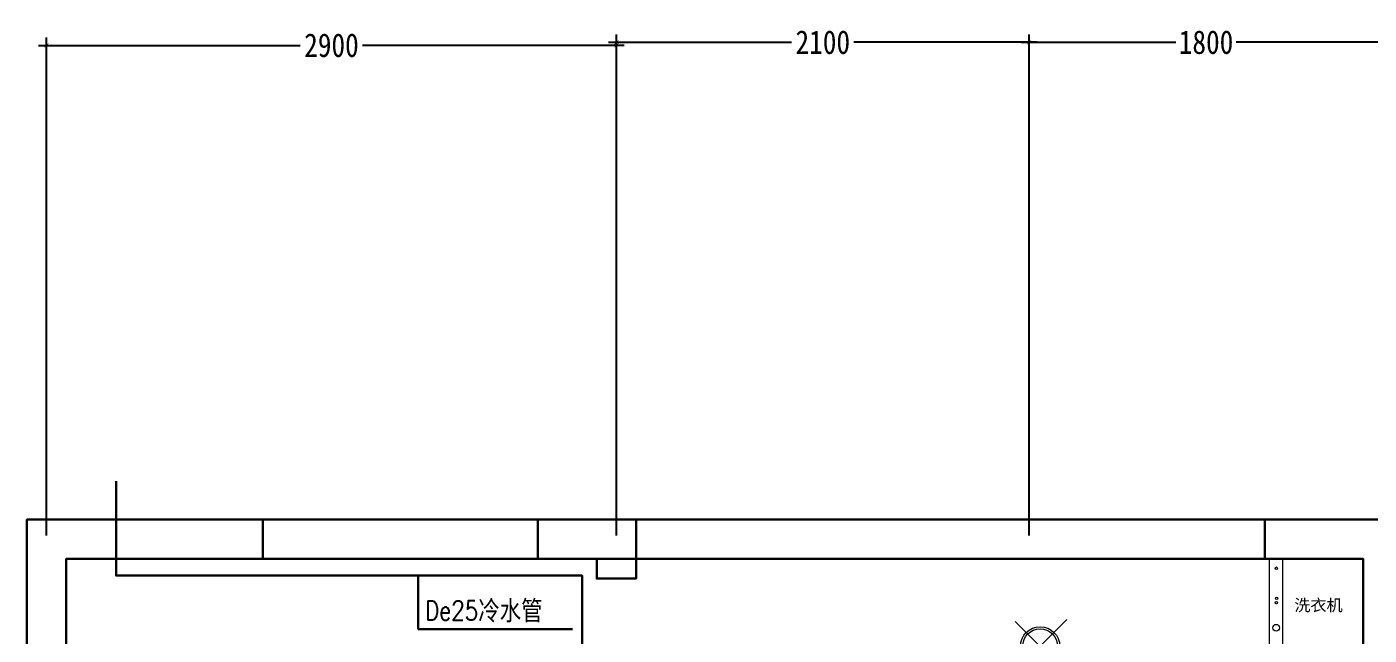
# Model space of a CAD drawing. Header units: millimetres. Extents: x -117264 to 3079702, y -14891 to 68462.
# Drawn here: x -61721 to -54891, y 25638 to 28733 of the extents above; entities that cross this region are included whole.
import ezdxf

# ---------------------------------------------------------------- set-up
doc = ezdxf.new("R2010")
doc.units = ezdxf.units.MM
doc.header["$LTSCALE"] = 10
doc.layers.get('0').update_dxf_attribs({"color": 255})
doc.layers.get('Defpoints').update_dxf_attribs({"color": 255})
for name, color, linetype, lineweight in [('1强电插座布线图', 1, 'Continuous', 30), ('1浅浅', 251, 'Continuous', 20), ('1灯具', 2, 'Continuous', 30), ('1给水平面布置图', 4, 'Continuous', 13), ('灯具', 52, 'Continuous', 0)]:
    doc.layers.add(name, color=color, linetype=linetype, lineweight=lineweight)
doc.styles.add('_THVAC_DIM', font='SIMPLEX', dxfattribs={"width": 0.8, "height": 3.5, "bigfont": 'HZTXT'})
doc.styles.get("Standard").update_dxf_attribs({"font": ''})
doc.styles.add('夏建东', font='', dxfattribs={"width": 0.85})
doc.styles.get('Standard').set_extended_font_data('SimSun')
doc.styles.get('夏建东').set_extended_font_data('SimSun')
doc.dimstyles.new('内墙标注', dxfattribs={"dimscale": 0, "dimtxt": 120, "dimasz": 20, "dimexe": 40, "dimexo": 20, "dimgap": 20, "dimtad": 0, "dimdec": 0, "dimdsep": 46, "dimtxsty": '夏建东', "dimblk": 'ARCHTICK', "dimcen": 40, "dimdle": 40, "dimclrd": 88, "dimclre": 88, "dimclrt": 88, "dimadec": 0, "dimazin": 0, "dimtfac": 1, "dimtdec": 0, "dimtmove": 1, "dimatfit": 3, "dimldrblk": 'DOT', "dimfxl": 40, "dimtolj": 1, "dimtzin": 0, "dimarcsym": 1})

# ---------------------------------------------------------------- blocks, each defined once
blk = doc.blocks.new('_ArchTick')
at = {"color": 0, "linetype": 'ByBlock', "const_width": 0.15}
blk.add_lwpolyline([(-0.5, -0.5), (0.5, 0.5)], dxfattribs=at)
blk = doc.blocks.new('*D335')
at = {"layer": '1强电插座布线图', "color": 88, "linetype": 'Continuous', "lineweight": -2}
for p, q in [((-56621.3, 26145.7), (-56621.3, 28694.7)), ((-54821.3, 26509.9), (-54821.3, 28694.7)), ((-56661.3, 28654.7), (-55875.3, 28654.7)), ((-54781.3, 28654.7), (-55567.4, 28654.7))]:
    blk.add_line(p, q, dxfattribs=at)
at = {"layer": 'Defpoints', "color": 0, "linetype": 'Continuous', "lineweight": 30}
for p in [(-54821.3, 28654.7), (-54821.3, 26489.9), (-56621.3, 26125.7)]:
    blk.add_point(p, dxfattribs=at)
at = {"layer": '1强电插座布线图', "color": 88, "linetype": 'Continuous', "lineweight": -2, "xscale": 20, "yscale": 20, "zscale": 20, "rotation": 180}
blk.add_blockref('_ArchTick', (-56621.3, 28654.7), dxfattribs=at)
at = {"layer": '1强电插座布线图', "color": 88, "linetype": 'Continuous', "lineweight": -2, "xscale": 20, "yscale": 20, "zscale": 20}
blk.add_blockref('_ArchTick', (-54821.3, 28654.7), dxfattribs=at)
at = {"layer": '1强电插座布线图', "color": 88, "linetype": 'Continuous', "lineweight": 30, "insert": (-55721.3, 28654.7), "char_height": 120, "attachment_point": 5, "style": '夏建东'}
blk.add_mtext('\\A1;1800', dxfattribs=at)
blk = doc.blocks.new('_Dot')
at = {"color": 0, "linetype": 'ByBlock', "lineweight": -2}
blk.add_line((-0.5, 0), (-1, 0), dxfattribs=at)
at = {"color": 0, "linetype": 'ByBlock', "const_width": 0.5}
blk.add_lwpolyline([(-0.25, 0, 1), (0.25, 0, 1)], format="xyb", close=True, dxfattribs=at)
blk = doc.blocks.new('*D336')
at = {"layer": '1强电插座布线图', "color": 88, "linetype": 'Continuous', "lineweight": -2}
for p, q in [((-58721.3, 26145.7), (-58721.3, 28694.7)), ((-56621.3, 26543.9), (-56621.3, 28694.7)), ((-58761.3, 28654.7), (-57829.8, 28654.7)), ((-56581.3, 28654.7), (-57512.9, 28654.7))]:
    blk.add_line(p, q, dxfattribs=at)
at = {"layer": 'Defpoints', "color": 0, "linetype": 'Continuous', "lineweight": 30}
for p in [(-56621.3, 28654.7), (-56621.3, 26523.9), (-58721.3, 26125.7)]:
    blk.add_point(p, dxfattribs=at)
at = {"layer": '1强电插座布线图', "color": 88, "linetype": 'Continuous', "lineweight": -2, "xscale": 20, "yscale": 20, "zscale": 20, "rotation": 180}
blk.add_blockref('_ArchTick', (-58721.3, 28654.7), dxfattribs=at)
at = {"layer": '1强电插座布线图', "color": 88, "linetype": 'Continuous', "lineweight": -2, "xscale": 20, "yscale": 20, "zscale": 20}
blk.add_blockref('_ArchTick', (-56621.3, 28654.7), dxfattribs=at)
at = {"layer": '1强电插座布线图', "color": 88, "linetype": 'Continuous', "lineweight": 30, "insert": (-57671.3, 28654.7), "char_height": 120, "attachment_point": 5, "style": '夏建东'}
blk.add_mtext('\\A1;2100', dxfattribs=at)
blk = doc.blocks.new('*D337')
at = {"layer": '1强电插座布线图', "color": 88, "linetype": 'Continuous', "lineweight": -2}
for p, q in [((-61661.3, 28639.2), (-60329.8, 28639.2)), ((-61621.3, 26145.7), (-61621.3, 28679.2)), ((-58681.3, 28639.2), (-60012.9, 28639.2)), ((-58721.3, 26522.5), (-58721.3, 28679.2))]:
    blk.add_line(p, q, dxfattribs=at)
at = {"layer": 'Defpoints', "color": 0, "linetype": 'Continuous', "lineweight": 30}
for p in [(-61621.3, 28639.2), (-58721.3, 26502.5), (-61621.3, 26125.7)]:
    blk.add_point(p, dxfattribs=at)
at = {"layer": '1强电插座布线图', "color": 88, "linetype": 'Continuous', "lineweight": -2, "xscale": 20, "yscale": 20, "zscale": 20, "rotation": 180}
blk.add_blockref('_ArchTick', (-61621.3, 28639.2), dxfattribs=at)
at = {"layer": '1强电插座布线图', "color": 88, "linetype": 'Continuous', "lineweight": -2, "xscale": 20, "yscale": 20, "zscale": 20}
blk.add_blockref('_ArchTick', (-58721.3, 28639.2), dxfattribs=at)
at = {"layer": '1强电插座布线图', "color": 88, "linetype": 'Continuous', "lineweight": 30, "insert": (-60171.3, 28639.2), "char_height": 120, "attachment_point": 5, "style": '夏建东'}
blk.add_mtext('\\A1;2900', dxfattribs=at)
blk = doc.blocks.new('吸顶灯')
at = {"layer": '灯具', "lineweight": 15}
for p, q in [((628139.5, 221637.1, -8710.6), (627918.5, 221416.6, -8710.6)), ((627923.6, 221629.3, -8710.6), (628134.3, 221418.7, -8710.6))]:
    blk.add_line(p, q, dxfattribs=at)
for radius in [82.2, 73]:
    blk.add_circle((628027.7, 221525.3, -8710.6), radius, dxfattribs=at)

msp = doc.modelspace()

# ---------------------------------------------------------------- linework, layer by layer
at = {"layer": '1强电插座布线图', "color": 252, "linetype": 'Continuous', "lineweight": 30}
for points in [[(-60621.3, 22959), (-60621.3, 23225.7), (-61521.3, 23225.7), (-61521.3, 26025.7), (-60521.3, 26025.7), (-60521.3, 26225.7), (-61721.3, 26225.7), (-61721.3, 23025.7), (-60821.3, 23025.7), (-60821.3, 22959)], [(-59121.3, 26225.7), (-60521.3, 26225.7)], [(-58821.3, 26025.7), (-58821.3, 25925.7), (-58621.3, 25925.7), (-58621.3, 26225.7), (-59121.3, 26225.7), (-59121.3, 26025.7), (-58621.3, 26025.7)], [(-55421.3, 26225.7), (-58621.3, 26225.7)], [(-54621.3, 21925.7), (-54721.3, 21925.7), (-54721.3, 25025.7), (-54121.3, 25025.7), (-54121.3, 25225.7), (-54721.3, 25225.7), (-54721.3, 26225.7), (-55421.3, 26225.7), (-55421.3, 26025.7), (-54921.3, 26025.7), (-54921.3, 25225.7), (-55221.3, 25225.7), (-55221.3, 25025.7), (-54921.3, 25025.7), (-54921.3, 21925.7), (-55621.3, 21925.7), (-55621.3, 21725.7), (-54621.3, 21725.7), (-54621.3, 21925.7), (-54721.3, 21925.7)], [(-59121.3, 26025.7), (-60521.3, 26025.7)], [(-58621.3, 26025.7), (-55421.3, 26025.7)]]:
    msp.add_lwpolyline(points, dxfattribs=at)
at = {"layer": '1浅浅', "ltscale": 0.2}
msp.add_line((-55331.2, 25499.9), (-55331.2, 26025.7), dxfattribs=at)
msp.add_lwpolyline([(-55399.1, 25499.9), (-55399.1, 26025.7), (-54921.3, 26025.7), (-54921.3, 25499.9)], close=True, dxfattribs=at)
for centre, radius in [((-55363.2, 25978.7), 6.05), ((-55362.2, 25825.8), 6.05), ((-55363.2, 25802.6), 6.05), ((-55364.2, 25675.8), 17.1)]:
    msp.add_circle(centre, radius, dxfattribs=at)
at = {"layer": '1给水平面布置图', "color": 2, "linetype": 'Continuous', "lineweight": 30}
for points in [[(-51551.1, 19595.4), (-51551.1, 19712.9), (-53448.7, 19712.9), (-53448.7, 21450.5), (-55342.9, 21450.5), (-55342.9, 24037), (-57352.5, 24037), (-57352.5, 24801.4), (-58896.5, 24801.4), (-58896.5, 25941), (-61267.5, 25941), (-61267.5, 26422.1)], [(-59729.5, 25941), (-59729.5, 25669)], [(-59729.5, 25669), (-58944.4, 25669)]]:
    msp.add_lwpolyline(points, dxfattribs=at)

# ---------------------------------------------------------------- block references
at = {"layer": '1灯具', "xscale": 1.215222703292966, "yscale": 1.215222703292966, "zscale": 1.215222703457712}
msp.add_blockref('吸顶灯', (-819759.1, -243621.4, 10585.3), dxfattribs=at)

# ---------------------------------------------------------------- texts
at = {"layer": '1浅浅', "ltscale": 0.2, "insert": (-55271.9, 25753.8), "char_height": 60, "width": 454.354, "attachment_point": 7}
msp.add_mtext('{\\fSimSun|b0|i0|c134|p2;洗衣机}', dxfattribs=at)
at = {"layer": '1给水平面布置图', "color": 2, "linetype": 'Continuous', "lineweight": 30, "insert": (-59695.3, 25813.4), "char_height": 100, "width": 945.142, "attachment_point": 1, "style": '_THVAC_DIM'}
msp.add_mtext('{\\Fsimplex,hztxt|c134;De25\\fSimSun|b0|i0|c134|p34;冷水管}', dxfattribs=at)

# ---------------------------------------------------------------- dimensions: what is measured, and where the dimension line sits
at = {"layer": '1强电插座布线图', "color": 252, "linetype": 'Continuous', "lineweight": 30}
for base, p1, p2, picture, middle in [((-61621.3, 28639.2), (-58721.3, 26502.5), (-61621.3, 26125.7), '*D337', (-60171.3, 28639.2)), ((-56621.3, 28654.7), (-58721.3, 26125.7), (-56621.3, 26523.9), '*D336', (-57671.3, 28654.7)), ((-54821.3, 28654.7), (-56621.3, 26125.7), (-54821.3, 26489.9), '*D335', (-55721.3, 28654.7))]:
    dim = msp.add_linear_dim(base=base, p1=p1, p2=p2, dimstyle='内墙标注', override={"dimscale": 1}, dxfattribs=at)
    dim.commit()
    dim.dimension.update_dxf_attribs({"geometry": picture, "text_midpoint": middle})

doc.saveas('drawing.dxf')
